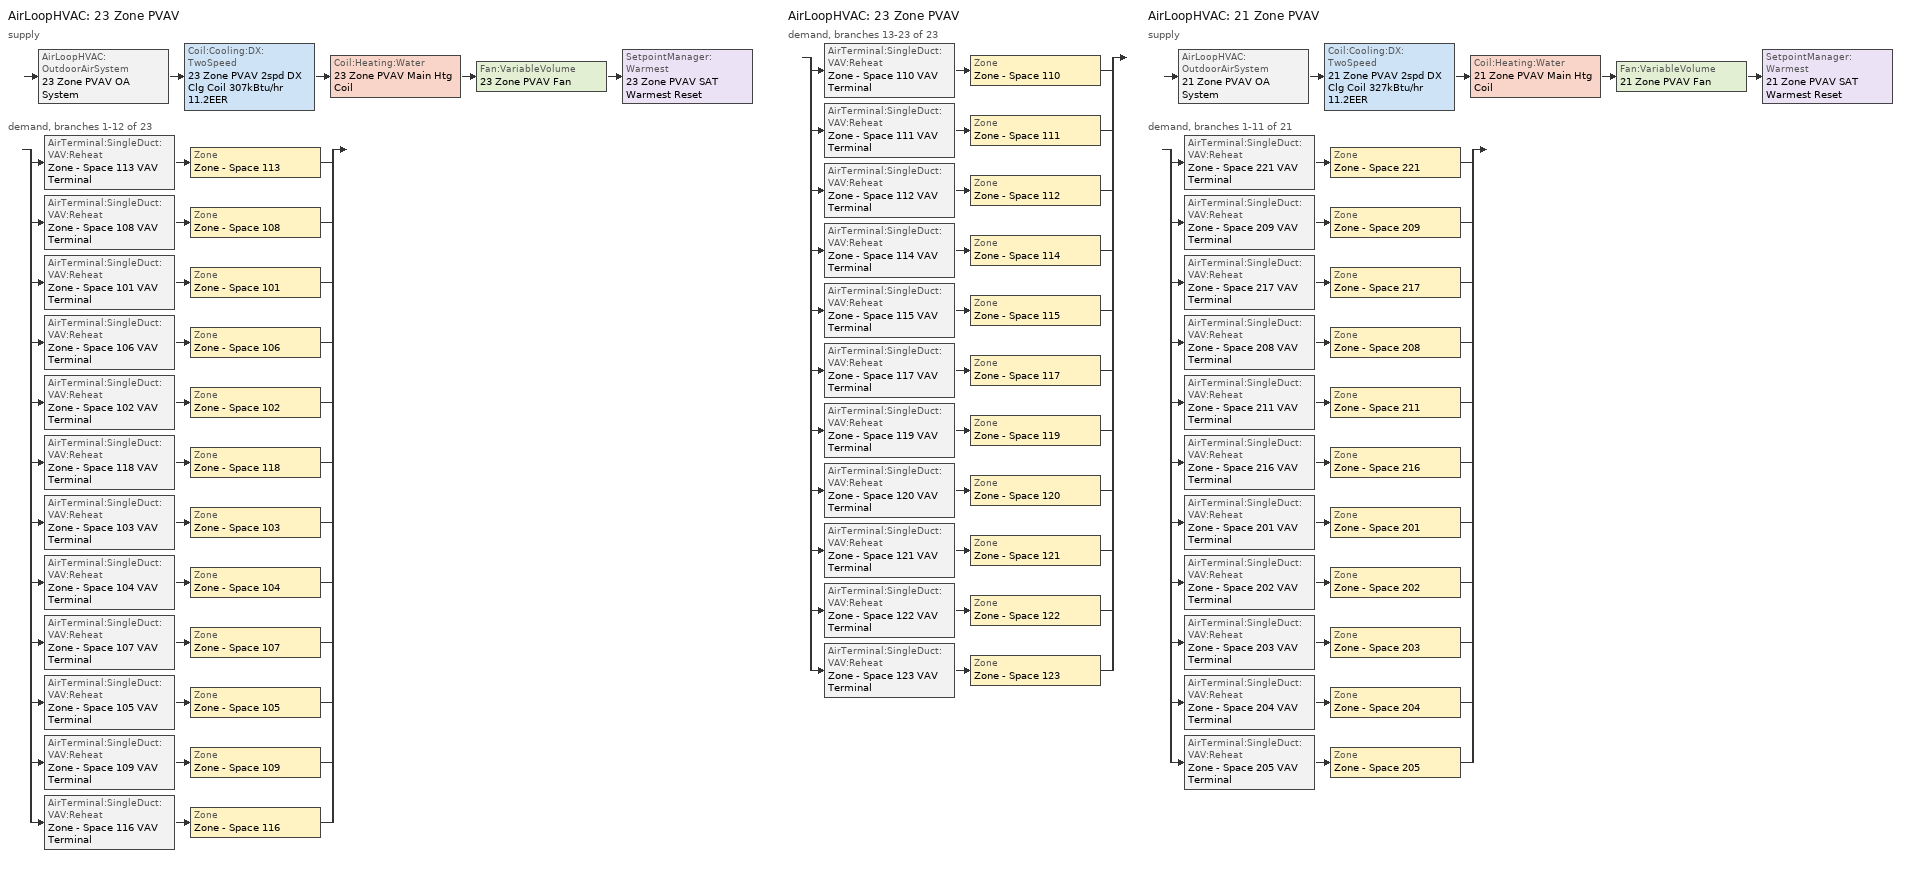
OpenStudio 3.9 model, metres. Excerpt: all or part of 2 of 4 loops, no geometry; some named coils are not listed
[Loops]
AirLoopHVAC '23 Zone PVAV'
 supply: AirLoopHVAC:OutdoorAirSystem '23 Zone PVAV OA System' > Coil:Cooling:DX:TwoSpeed '23 Zone PVAV 2spd DX Clg Coil 307kBtu/hr 11.2EER' > Coil:Heating:Water '23 Zone PVAV Main Htg Coil' > Fan:VariableVolume '23 Zone PVAV Fan' > SetpointManager:Warmest '23 Zone PVAV SAT Warmest Reset'
 demand, branches 1-12 of 23: split
  | AirTerminal:SingleDuct:VAV:Reheat 'Zone - Space 113 VAV Terminal' > Zone 'Zone - Space 113'
  | AirTerminal:SingleDuct:VAV:Reheat 'Zone - Space 108 VAV Terminal' > Zone 'Zone - Space 108'
  | AirTerminal:SingleDuct:VAV:Reheat 'Zone - Space 101 VAV Terminal' > Zone 'Zone - Space 101'
  | AirTerminal:SingleDuct:VAV:Reheat 'Zone - Space 106 VAV Terminal' > Zone 'Zone - Space 106'
  | AirTerminal:SingleDuct:VAV:Reheat 'Zone - Space 102 VAV Terminal' > Zone 'Zone - Space 102'
  | AirTerminal:SingleDuct:VAV:Reheat 'Zone - Space 118 VAV Terminal' > Zone 'Zone - Space 118'
  | AirTerminal:SingleDuct:VAV:Reheat 'Zone - Space 103 VAV Terminal' > Zone 'Zone - Space 103'
  | AirTerminal:SingleDuct:VAV:Reheat 'Zone - Space 104 VAV Terminal' > Zone 'Zone - Space 104'
  | AirTerminal:SingleDuct:VAV:Reheat 'Zone - Space 107 VAV Terminal' > Zone 'Zone - Space 107'
  | AirTerminal:SingleDuct:VAV:Reheat 'Zone - Space 105 VAV Terminal' > Zone 'Zone - Space 105'
  | AirTerminal:SingleDuct:VAV:Reheat 'Zone - Space 109 VAV Terminal' > Zone 'Zone - Space 109'
  | AirTerminal:SingleDuct:VAV:Reheat 'Zone - Space 116 VAV Terminal' > Zone 'Zone - Space 116'
AirLoopHVAC '23 Zone PVAV'
 demand, branches 13-23 of 23: split
  | AirTerminal:SingleDuct:VAV:Reheat 'Zone - Space 110 VAV Terminal' > Zone 'Zone - Space 110'
  | AirTerminal:SingleDuct:VAV:Reheat 'Zone - Space 111 VAV Terminal' > Zone 'Zone - Space 111'
  | AirTerminal:SingleDuct:VAV:Reheat 'Zone - Space 112 VAV Terminal' > Zone 'Zone - Space 112'
  | AirTerminal:SingleDuct:VAV:Reheat 'Zone - Space 114 VAV Terminal' > Zone 'Zone - Space 114'
  | AirTerminal:SingleDuct:VAV:Reheat 'Zone - Space 115 VAV Terminal' > Zone 'Zone - Space 115'
  | AirTerminal:SingleDuct:VAV:Reheat 'Zone - Space 117 VAV Terminal' > Zone 'Zone - Space 117'
  | AirTerminal:SingleDuct:VAV:Reheat 'Zone - Space 119 VAV Terminal' > Zone 'Zone - Space 119'
  | AirTerminal:SingleDuct:VAV:Reheat 'Zone - Space 120 VAV Terminal' > Zone 'Zone - Space 120'
  | AirTerminal:SingleDuct:VAV:Reheat 'Zone - Space 121 VAV Terminal' > Zone 'Zone - Space 121'
  | AirTerminal:SingleDuct:VAV:Reheat 'Zone - Space 122 VAV Terminal' > Zone 'Zone - Space 122'
  | AirTerminal:SingleDuct:VAV:Reheat 'Zone - Space 123 VAV Terminal' > Zone 'Zone - Space 123'
AirLoopHVAC '21 Zone PVAV'
 supply: AirLoopHVAC:OutdoorAirSystem '21 Zone PVAV OA System' > Coil:Cooling:DX:TwoSpeed '21 Zone PVAV 2spd DX Clg Coil 327kBtu/hr 11.2EER' > Coil:Heating:Water '21 Zone PVAV Main Htg Coil' > Fan:VariableVolume '21 Zone PVAV Fan' > SetpointManager:Warmest '21 Zone PVAV SAT Warmest Reset'
 demand, branches 1-11 of 21: split
  | AirTerminal:SingleDuct:VAV:Reheat 'Zone - Space 221 VAV Terminal' > Zone 'Zone - Space 221'
  | AirTerminal:SingleDuct:VAV:Reheat 'Zone - Space 209 VAV Terminal' > Zone 'Zone - Space 209'
  | AirTerminal:SingleDuct:VAV:Reheat 'Zone - Space 217 VAV Terminal' > Zone 'Zone - Space 217'
  | AirTerminal:SingleDuct:VAV:Reheat 'Zone - Space 208 VAV Terminal' > Zone 'Zone - Space 208'
  | AirTerminal:SingleDuct:VAV:Reheat 'Zone - Space 211 VAV Terminal' > Zone 'Zone - Space 211'
  | AirTerminal:SingleDuct:VAV:Reheat 'Zone - Space 216 VAV Terminal' > Zone 'Zone - Space 216'
  | AirTerminal:SingleDuct:VAV:Reheat 'Zone - Space 201 VAV Terminal' > Zone 'Zone - Space 201'
  | AirTerminal:SingleDuct:VAV:Reheat 'Zone - Space 202 VAV Terminal' > Zone 'Zone - Space 202'
  | AirTerminal:SingleDuct:VAV:Reheat 'Zone - Space 203 VAV Terminal' > Zone 'Zone - Space 203'
  | AirTerminal:SingleDuct:VAV:Reheat 'Zone - Space 204 VAV Terminal' > Zone 'Zone - Space 204'
  | AirTerminal:SingleDuct:VAV:Reheat 'Zone - Space 205 VAV Terminal' > Zone 'Zone - Space 205'
[Sizing:Zone] Zone Cooling Design Supply Air Temperature Input Method=SupplyAirTemperature; Zone Cooling Design Supply Air Temperature {C}=12.7778; Zone Cooling Design Supply Air Temperature Difference {deltaC}=11.11; Zone Heating Design Supply Air Temperature Input Method=SupplyAirTemperature; Zone Heating Design Supply Air Temperature {C}=50; Zone Heating Design Supply Air Temperature Difference {deltaC}=11.11; Zone Cooling Design Supply Air Humidity Ratio {kg-H2O/kg-air}=0.0085; Zone Heating Design Supply Air Humidity Ratio {kg-H2O/kg-air}=0.008; Cooling Design Air Flow Method=DesignDay; Heating Design Air Flow Method=DesignDay; Dedicated Outdoor Air System Control Strategy=NeutralSupplyAir; Zone Load Sizing Method=Sensible Load Only No Latent Load; Zone Latent Cooling Design Supply Air Humidity Ratio Input Method=HumidityRatioDifference; Zone Cooling Design Supply Air Humidity Ratio Difference {kgWater/kgDryAir}=0.005; Zone Latent Heating Design Supply Air Humidity Ratio Input Method=HumidityRatioDifference; Zone Humidification Design Supply Air Humidity Ratio Difference {kgWater/kgDryAir}=0.005; Sizing Option=Coincident
Name | Account for Dedicated Outdoor Air System | Dedicated Outdoor Air Low Setpoint Temperature for Design {C} | Dedicated Outdoor Air High Setpoint Temperature for Design {C}
Zone - Space 101; Zone - Space 102; Zone - Space 103; Zone - Space 104; Zone - Space 105; Zone - Space 106; Zone - Space 107; Zone - Space 108; Zone - Space 112; Zone - Space 115; Zone - Space 116; Zone - Space 117; Zone - Space 118; Zone - Space 119; Zone - Space 120; Zone - Space 121; Zone - Space 122; Zone - Space 123; Zone - Space 201; Zone - Space 202; Zone - Space 203; Zone - Space 204; Zone - Space 205; Zone - Space 208; Zone - Space 216; Zone - Space 217; Zone - Space 221 | Yes | 15.5556 | 21.1111
Zone - Space 109; Zone - Space 110; Zone - Space 111; Zone - Space 113; Zone - Space 114; Zone - Space 209; Zone - Space 211 | No | autosize | autosize
[Zone equipment]
Zone - Space 101: Zone - Space 101 VAV Terminal
Zone - Space 102: Zone - Space 102 VAV Terminal
Zone - Space 103: Zone - Space 103 VAV Terminal
Zone - Space 104: Zone - Space 104 VAV Terminal
Zone - Space 105: Zone - Space 105 VAV Terminal
Zone - Space 106: Zone - Space 106 VAV Terminal
Zone - Space 107: Zone - Space 107 VAV Terminal
Zone - Space 108: Zone - Space 108 VAV Terminal
Zone - Space 109: Zone - Space 109 VAV Terminal
Zone - Space 110: Zone - Space 110 VAV Terminal
Zone - Space 111: Zone - Space 111 VAV Terminal
Zone - Space 112: Zone - Space 112 VAV Terminal
Zone - Space 113: Zone - Space 113 VAV Terminal
Zone - Space 114: Zone - Space 114 VAV Terminal
Zone - Space 115: Zone - Space 115 VAV Terminal
Zone - Space 116: Zone - Space 116 VAV Terminal
Zone - Space 117: Zone - Space 117 VAV Terminal
Zone - Space 118: Zone - Space 118 VAV Terminal
Zone - Space 119: Zone - Space 119 VAV Terminal
Zone - Space 120: Zone - Space 120 VAV Terminal
Zone - Space 121: Zone - Space 121 VAV Terminal
Zone - Space 122: Zone - Space 122 VAV Terminal
Zone - Space 123: Zone - Space 123 VAV Terminal
Zone - Space 201: Zone - Space 201 VAV Terminal
Zone - Space 202: Zone - Space 202 VAV Terminal
Zone - Space 203: Zone - Space 203 VAV Terminal
Zone - Space 204: Zone - Space 204 VAV Terminal
Zone - Space 205: Zone - Space 205 VAV Terminal
Zone - Space 208: Zone - Space 208 VAV Terminal
Zone - Space 209: Zone - Space 209 VAV Terminal
Zone - Space 211: Zone - Space 211 VAV Terminal
Zone - Space 216: Zone - Space 216 VAV Terminal
Zone - Space 217: Zone - Space 217 VAV Terminal
Zone - Space 221: Zone - Space 221 VAV Terminal
[AirLoopHVAC] Design Supply Air Flow Rate {m3/s}=autosize; Design Return Air Flow Fraction of Supply Air Flow=1
Name | Availability Schedule
23 Zone PVAV | 23 Zone PVAV Occ Sch 1
21 Zone PVAV | 21 Zone PVAV Occ Sch 1
[Sizing:System] Type of Load to Size On=Sensible; Design Outdoor Air Flow Rate {m3/s}=Autosize; Central Heating Maximum System Air Flow Ratio=0.3; Preheat Design Temperature {C}=7.22222; Preheat Design Humidity Ratio {kg-H2O/kg-Air}=0.008; Precool Design Temperature {C}=12.7778; Precool Design Humidity Ratio {kg-H2O/kg-Air}=0.008; Central Cooling Design Supply Air Temperature {C}=12.7778; Central Heating Design Supply Air Temperature {C}=12.7778; Sizing Option=Coincident; 100% Outdoor Air in Cooling=No; 100% Outdoor Air in Heating=No; Central Cooling Design Supply Air Humidity Ratio {kg-H2O/kg-Air}=0.0085; Central Heating Design Supply Air Humidity Ratio {kg-H2O/kg-Air}=0.008; Cooling Design Air Flow Method=DesignDay; Heating Design Air Flow Method=DesignDay; System Outdoor Air Method=ZoneSum; Zone Maximum Outdoor Air Fraction=1; Cooling Supply Air Flow Rate Per Floor Area {m3/s-m2}=0.00996765; Cooling Fraction of Autosized Cooling Supply Air Flow Rate=1; Cooling Supply Air Flow Rate Per Unit Cooling Capacity {m3/s-W}=3.94755e-05; Heating Supply Air Flow Rate Per Floor Area {m3/s-m2}=0.00996765; Heating Fraction of Autosized Heating Supply Air Flow Rate=1; Heating Fraction of Autosized Cooling Supply Air Flow Rate=1; Heating Supply Air Flow Rate Per Unit Heating Capacity {m3/s-W}=3.15882e-05; Cooling Design Capacity Method=CoolingDesignCapacity; Cooling Design Capacity {W}=autosize; Cooling Design Capacity Per Floor Area {W/m2}=234.7; Fraction of Autosized Cooling Design Capacity=1; Heating Design Capacity Method=HeatingDesignCapacity; Heating Design Capacity {W}=autosize; Heating Design Capacity Per Floor Area {W/m2}=157; Fraction of Autosized Heating Design Capacity=1; Central Cooling Capacity Control Method=OnOff; Occupant Diversity=autosize
23 Zone PVAV; 21 Zone PVAV
[Fan:VariableVolume] Availability Schedule=Always On Discrete; Fan Total Efficiency=0.59605; Pressure Rise {Pa}=1515.77; Maximum Flow Rate {m3/s}=Autosize; Fan Power Minimum Flow Rate Input Method=Fraction; Fan Power Minimum Flow Fraction=0.25; Fan Power Minimum Air Flow Rate {m3/s}=0; Motor Efficiency=0.917; Motor In Airstream Fraction=1; Fan Power Coefficient 1=0.04076; Fan Power Coefficient 2=0.0881; Fan Power Coefficient 3=-0.0729; Fan Power Coefficient 4=0.9437; Fan Power Coefficient 5=0
23 Zone PVAV Fan; 21 Zone PVAV Fan
[Coil:Cooling:DX:TwoSpeed] Availability Schedule=Always On Discrete; Rated High Speed Total Cooling Capacity {W}=Autosize; Rated High Speed Sensible Heat Ratio=Autosize; Rated High Speed COP {W/W}=3.86636; Rated High Speed Air Flow Rate {m3/s}=Autosize; Rated High Speed Evaporator Fan Power Per Volume Flow Rate 2017 {W/(m3/s)}=773.3; Rated High Speed Evaporator Fan Power Per Volume Flow Rate 2023 {W/(m3/s)}=934.4; Unit Internal Static Air Pressure {Pa}=773.3; Total Cooling Capacity Function of Temperature Curve=CoilClgDXQRatio_fTwbToadbSI; Total Cooling Capacity Function of Flow Fraction Curve=CoilClgDXDblQRatio_fCFMRatio; Energy Input Ratio Function of Temperature Curve=CoilClgDXEIRRatio_fTwbToadbSI; Energy Input Ratio Function of Flow Fraction Curve=CoilClgDXDblEIRRatio_fCFMRatio; Part Load Fraction Correlation Curve=CoilClgDXEIRRatio_fQFrac; Rated Low Speed Total Cooling Capacity {W}=Autosize; Rated Low Speed Sensible Heat Ratio=0.69; Rated Low Speed COP {W/W}=3.86636; Rated Low Speed Air Flow Rate {m3/s}=Autosize; Rated Low Speed Evaporator Fan Power Per Volume Flow Rate 2017 {W/(m3/s)}=773.3; Rated Low Speed Evaporator Fan Power Per Volume Flow Rate 2023 {W/(m3/s)}=934.4; Low Speed Total Cooling Capacity Function of Temperature Curve=CoilClgDXQRatio_fTwbToadbSI; Low Speed Energy Input Ratio Function of Temperature Curve=CoilClgDXEIRRatio_fTwbToadbSI; Condenser Type=AirCooled; Minimum Outdoor Dry-Bulb Temperature for Compressor Operation {C}=-25; High Speed Evaporative Condenser Effectiveness=0.9; High Speed Evaporative Condenser Air Flow Rate {m3/s}=Autosize; High Speed Evaporative Condenser Pump Rated Power Consumption {W}=Autosize; Low Speed Evaporative Condenser Effectiveness=0.9; Low Speed Evaporative Condenser Air Flow Rate {m3/s}=Autosize; Low Speed Evaporative Condenser Pump Rated Power Consumption {W}=Autosize; Basin Heater Capacity {W/K}=0; Basin Heater Setpoint Temperature {C}=2
23 Zone PVAV 2spd DX Clg Coil 307kBtu/hr 11.2EER; 21 Zone PVAV 2spd DX Clg Coil 327kBtu/hr 11.2EER
[Controller:OutdoorAir] Minimum Outdoor Air Flow Rate {m3/s}=0; Maximum Outdoor Air Flow Rate {m3/s}=Autosize; Economizer Control Type=NoEconomizer; Economizer Control Action Type=ModulateFlow; Economizer Maximum Limit Dry-Bulb Temperature {C}=28; Economizer Maximum Limit Enthalpy {J/kg}=64000; Lockout Type=LockoutWithHeating; Minimum Limit Type=FixedMinimum; High Humidity Control=No; High Humidity Outdoor Air Flow Ratio=1; Control High Indoor Humidity Based on Outdoor Humidity Ratio=Yes; Heat Recovery Bypass Control Type=BypassWhenWithinEconomizerLimits; Economizer Operation Staging=InterlockedWithMechanicalCooling
Name | Minimum Outdoor Air Schedule | Controller Mechanical Ventilation
23 Zone PVAV OA Controller | 23 Zone PVAV Occ Sch 1 | 23 Zone PVAV Mechanical Ventilation Controller
21 Zone PVAV OA Controller | 21 Zone PVAV Occ Sch 1 | 21 Zone PVAV Mechanical Ventilation Controller
[Controller:MechanicalVentilation] Availability Schedule=Always On Discrete; System Outdoor Air Method=Standard62.1VentilationRateProcedureWithLimit
23 Zone PVAV Mechanical Ventilation Controller; 21 Zone PVAV Mechanical Ventilation Controller
[AirLoopHVAC:OutdoorAirSystem]
Name | Controller
23 Zone PVAV OA System | 23 Zone PVAV OA Controller
21 Zone PVAV OA System | 21 Zone PVAV OA Controller
[AirTerminal:SingleDuct:VAV:Reheat] Availability Schedule=Always On Discrete; Maximum Air Flow Rate {m3/s}=AutoSize; Zone Minimum Air Flow Input Method=Constant; Constant Minimum Air Flow Fraction=0.2; Fixed Minimum Air Flow Rate {m3/s}=0; Maximum Hot Water or Steam Flow Rate {m3/s}=AutoSize; Minimum Hot Water or Steam Flow Rate {m3/s}=0; Convergence Tolerance=0.001; Damper Heating Action=ReverseWithLimits; Maximum Flow per Zone Floor Area During Reheat {m3/s-m2}=AutoSize; Maximum Flow Fraction During Reheat=0.5; Maximum Reheat Air Temperature {C}=50; Control For Outdoor Air=No
Name | Reheat Coil
Zone - Space 113 VAV Terminal | Zone - Space 113 Reheat Coil
Zone - Space 108 VAV Terminal | Zone - Space 108 Reheat Coil
Zone - Space 101 VAV Terminal | Zone - Space 101 Reheat Coil
Zone - Space 106 VAV Terminal | Zone - Space 106 Reheat Coil
Zone - Space 102 VAV Terminal | Zone - Space 102 Reheat Coil
Zone - Space 118 VAV Terminal | Zone - Space 118 Reheat Coil
Zone - Space 103 VAV Terminal | Zone - Space 103 Reheat Coil
Zone - Space 104 VAV Terminal | Zone - Space 104 Reheat Coil
Zone - Space 107 VAV Terminal | Zone - Space 107 Reheat Coil
Zone - Space 105 VAV Terminal | Zone - Space 105 Reheat Coil
Zone - Space 109 VAV Terminal | Zone - Space 109 Reheat Coil
Zone - Space 116 VAV Terminal | Zone - Space 116 Reheat Coil
Zone - Space 110 VAV Terminal | Zone - Space 110 Reheat Coil
Zone - Space 111 VAV Terminal | Zone - Space 111 Reheat Coil
Zone - Space 112 VAV Terminal | Zone - Space 112 Reheat Coil
Zone - Space 114 VAV Terminal | Zone - Space 114 Reheat Coil
Zone - Space 115 VAV Terminal | Zone - Space 115 Reheat Coil
Zone - Space 117 VAV Terminal | Zone - Space 117 Reheat Coil
Zone - Space 119 VAV Terminal | Zone - Space 119 Reheat Coil
Zone - Space 120 VAV Terminal | Zone - Space 120 Reheat Coil
Zone - Space 121 VAV Terminal | Zone - Space 121 Reheat Coil
Zone - Space 122 VAV Terminal | Zone - Space 122 Reheat Coil
Zone - Space 123 VAV Terminal | Zone - Space 123 Reheat Coil
Zone - Space 221 VAV Terminal | Zone - Space 221 Reheat Coil
Zone - Space 209 VAV Terminal | Zone - Space 209 Reheat Coil
Zone - Space 217 VAV Terminal | Zone - Space 217 Reheat Coil
Zone - Space 208 VAV Terminal | Zone - Space 208 Reheat Coil
Zone - Space 211 VAV Terminal | Zone - Space 211 Reheat Coil
Zone - Space 216 VAV Terminal | Zone - Space 216 Reheat Coil
Zone - Space 201 VAV Terminal | Zone - Space 201 Reheat Coil
Zone - Space 202 VAV Terminal | Zone - Space 202 Reheat Coil
Zone - Space 203 VAV Terminal | Zone - Space 203 Reheat Coil
Zone - Space 204 VAV Terminal | Zone - Space 204 Reheat Coil
Zone - Space 205 VAV Terminal | Zone - Space 205 Reheat Coil
[SetpointManager:Warmest] Control Variable=Temperature; Minimum Setpoint Temperature {C}=12.7778; Maximum Setpoint Temperature {C}=15.5556; Strategy=MaximumTemperature
Name | Setpoint Node or NodeList
21 Zone PVAV SAT Warmest Reset | 21 Zone PVAV Supply Outlet Node
23 Zone PVAV SAT Warmest Reset | 23 Zone PVAV Supply Outlet Node
[Schedule:Ruleset]
Name | Default Day Schedule | Summer Design Day Schedule | Winter Design Day Schedule
21 Zone PVAV Occ Sch 1 | 21 Zone PVAV Occ Sch Default 1 | 21 Zone PVAV Occ Sch Summer Design Day 1 | 21 Zone PVAV Occ Sch Winter Design Day 1
23 Zone PVAV Occ Sch 1 | 23 Zone PVAV Occ Sch Default 1 | 23 Zone PVAV Occ Sch Summer Design Day 1 | 23 Zone PVAV Occ Sch Winter Design Day 1
[Schedule:Day]
21 Zone PVAV Occ Sch Default 1; 23 Zone PVAV Occ Sch Default 1: 6, 0, 0, 22, 0, 1, 24, 0, 0
21 Zone PVAV Occ Sch Winter Design Day 1; 21 Zone PVAV Occ Sch Summer Design Day 1; 23 Zone PVAV Occ Sch Winter Design Day 1; 23 Zone PVAV Occ Sch Summer Design Day 1: 24, 0, 1
Schedule Day 70; Schedule Day 72: 6, 0, 0, 17, 0, 1, 24, 0, 0
Schedule Day 71; Schedule Day 73: 24, 0, 0
[Schedule:Rule] Date Specification Type=DateRange; Start Month=1; End Month=12
Name | Schedule Ruleset | Rule Order | Day Schedule | Apply Saturday | Start Day | End Day | Apply Sunday
Schedule Rule 12 | 21 Zone PVAV Occ Sch 1 | 1 | Schedule Day 70 | Yes | 7 | 30
Schedule Rule 13 | 21 Zone PVAV Occ Sch 1 | 0 | Schedule Day 71 |  | 1 | 31 | Yes
Schedule Rule 14 | 23 Zone PVAV Occ Sch 1 | 1 | Schedule Day 72 | Yes | 7 | 30
Schedule Rule 15 | 23 Zone PVAV Occ Sch 1 | 0 | Schedule Day 73 |  | 1 | 31 | Yes
[Schedule:Constant]
Always On Discrete: Value=1
[Curve:Biquadratic] Minimum Value of x=13.89; Maximum Value of x=25; Minimum Value of y=23.89; Maximum Value of y=46.11; Minimum Curve Output=0.77
Name | Coefficient1 Constant | Coefficient2 x | Coefficient3 x**2 | Coefficient4 y | Coefficient5 y**2 | Coefficient6 x*y | Maximum Curve Output
CoilClgDXQRatio_fTwbToadbSI | 0.86779 | 0.014245 | 0.000554 | -0.007569 | 3.2e-05 | -0.000191 | 1.29
CoilClgDXEIRRatio_fTwbToadbSI | 0.116709 | 0.028458 | -0.000411 | 0.021422 | 0.000162 | -0.00068 | 1.33
[Curve:Cubic]
Name | Coefficient1 Constant | Coefficient2 x | Coefficient3 x**2 | Coefficient4 x**3 | Minimum Value of x | Maximum Value of x
CoilClgDXDblQRatio_fCFMRatio | 0.472786 | 1.243342 | -1.03871 | 0.322578 | -100 | 100
CoilClgDXDblEIRRatio_fCFMRatio | 1.007948 | 0.345441 | -0.692289 | 0.338899 | 0 | 1
CoilClgDXEIRRatio_fQFrac | 0 | 5.1091 | -8.5515 | 4.4744 | 0.7 | 1
